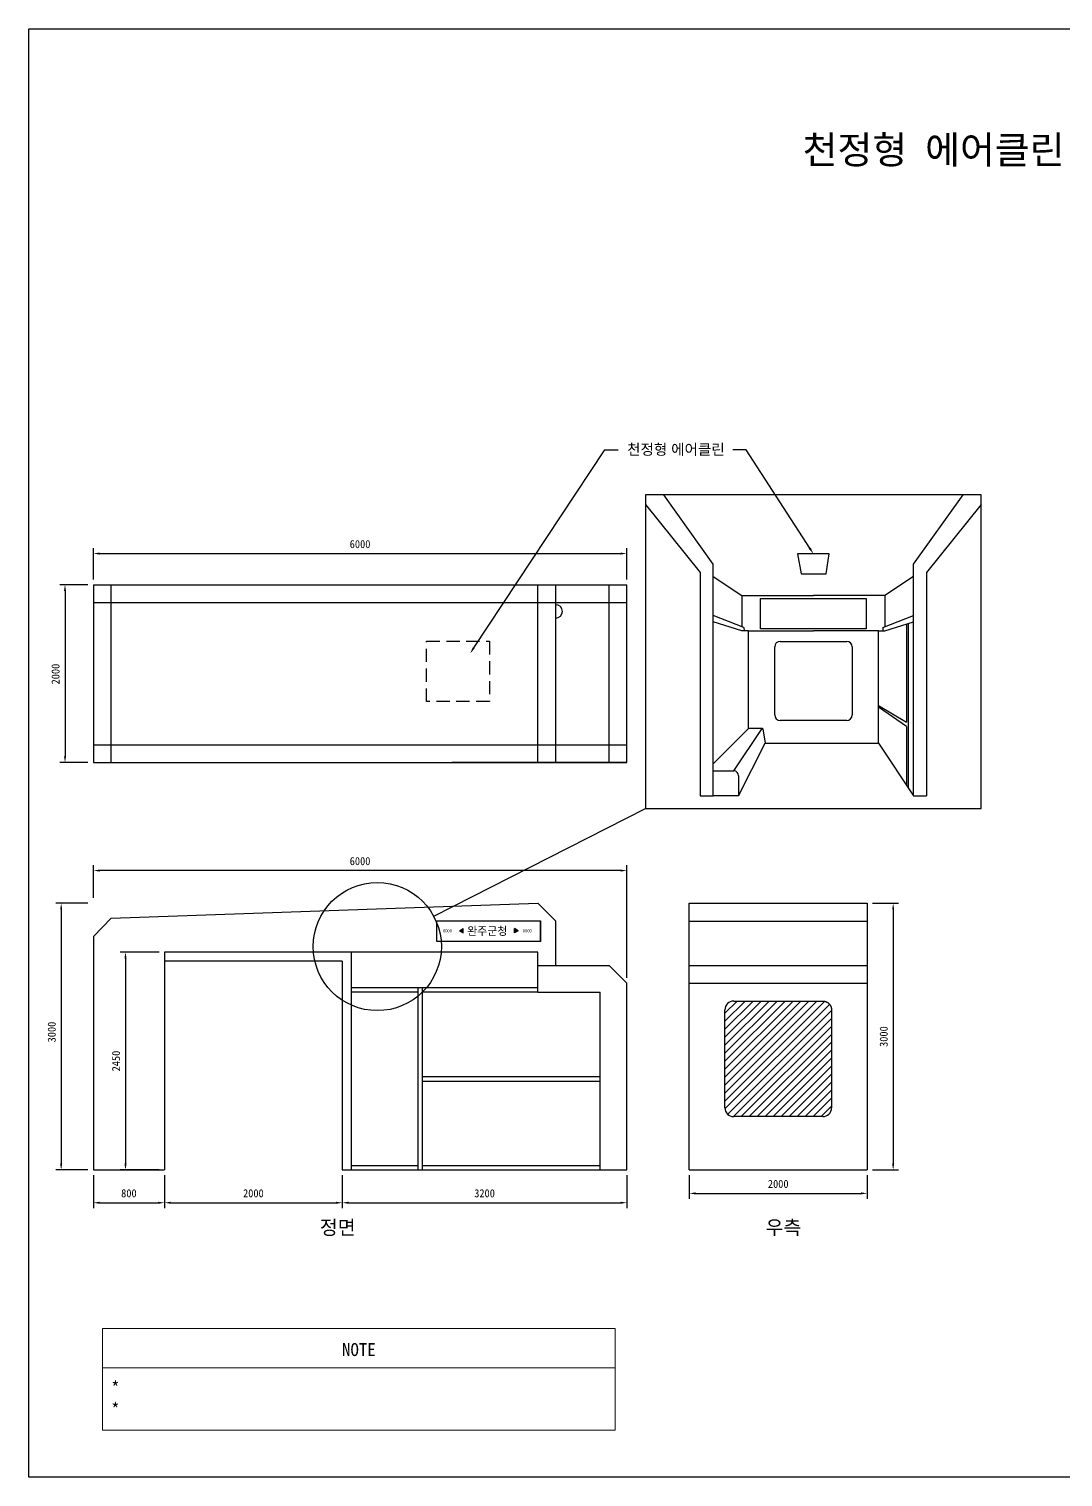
# Model space of a CAD drawing. Header units: millimetres. Extents: x -6 to 705, y -10 to 538.
# Drawn here: x -6 to 385, y -10 to 538 of the extents above; entities that cross this region are included whole.
import ezdxf
from ezdxf.enums import TextEntityAlignment as Align

# ---------------------------------------------------------------- set-up
doc = ezdxf.new("R2010")
doc.units = ezdxf.units.MM
doc.linetypes.add('DASHED2', pattern=[0.375, 0.25, -0.125])
doc.layers.add('DEFAULT', color=7, linetype='Continuous')
doc.styles.get("Standard").update_dxf_attribs({"font": 'GulimChe.ttf'})
doc.styles.add('style1', font='Gulim.ttf')
doc.styles.add('굴림', font='GulimChe.ttf')

msp = doc.modelspace()

# ---------------------------------------------------------------- hatches: boundary and pattern name
h = msp.add_hatch(color=5)
h.dxf.hatch_style = 1
h.set_gradient(color1=(0, 0, 255), color2=(255, 255, 0), tint=1, name='CYLINDER')
h.paths.add_polyline_path([(157.09, 196.82), (158.43, 195.99), (158.43, 197.66)])
h = msp.add_hatch(color=5)
h.dxf.hatch_style = 1
h.set_gradient(color1=(0, 0, 255), color2=(255, 255, 0), tint=1, name='CYLINDER')
h.paths.add_polyline_path([(177.86, 197.66), (177.86, 195.99), (179.2, 196.82)])

# ---------------------------------------------------------------- linework, layer by layer
at = {"linetype": 'ByBlock', "lineweight": -2}
for p, q in [((211.99, 378.58), (217.03, 378.58)), ((265.42, 378.58), (260.38, 378.58))]:
    msp.add_line(p, q, dxfattribs=at)
at = {"color": 1}
for p, q in [((354.26, 361.52), (227.42, 361.52)), ((227.42, 361.52), (227.42, 242.99)), ((354.26, 242.99), (354.26, 361.52)), ((147.33, 202.32), (227.42, 242.99)), ((227.42, 242.99), (354.26, 242.99))]:
    msp.add_line(p, q, dxfattribs=at)
for p, q in [((253.01, 335.29), (234.27, 361.52)), ((328.67, 335.29), (347.41, 361.52)), ((227.42, 357.86), (248.06, 332.22)), ((354.26, 357.86), (333.62, 332.22)), ((253.01, 247.85), (253.01, 335.29)), ((296.79, 339.23), (284.88, 339.23)), ((284.88, 339.23), (286.18, 331.73)), ((295.63, 331.73), (296.79, 339.23)), ((328.67, 247.85), (328.67, 335.29)), ((248.06, 332.22), (248.06, 247.85)), ((253.01, 330.64), (263.82, 323.47)), ((286.18, 331.73), (295.63, 331.73)), ((328.67, 330.64), (317.85, 323.47)), ((333.62, 332.22), (333.62, 247.85)), ((18.71, 327.59), (18.71, 260.39)), ((18.71, 327.59), (220.31, 327.59)), ((25.43, 260.39), (25.43, 327.59)), ((186.71, 260.39), (186.71, 327.59)), ((193.43, 260.39), (193.43, 327.59)), ((213.59, 260.39), (213.59, 327.59)), ((220.31, 260.39), (220.31, 327.59)), ((263.82, 323.47), (263.82, 311.67)), ((263.82, 323.47), (290.84, 323.47)), ((317.85, 323.47), (290.84, 323.47)), ((317.85, 323.47), (317.85, 311.67)), ((18.71, 320.87), (220.31, 320.87)), ((270.87, 322.34), (310.81, 322.34)), ((270.87, 310.97), (270.87, 322.34)), ((310.81, 322.34), (310.81, 310.97)), ((264.57, 311.37), (253.01, 315.97)), ((263.82, 310.14), (253.01, 313.59)), ((317.11, 311.37), (328.67, 315.97)), ((317.85, 310.14), (328.67, 313.59)), ((326.07, 312.76), (326.07, 275.59)), ((326.65, 312.94), (326.65, 250.87)), ((266.27, 310.14), (263.82, 310.14)), ((264.57, 311.37), (264.61, 310.14)), ((266.27, 273.27), (266.27, 310.14)), ((266.27, 310.14), (290.84, 310.14)), ((310.81, 310.97), (270.87, 310.97)), ((315.4, 310.14), (290.84, 310.14)), ((315.4, 267.71), (315.4, 310.14)), ((315.4, 310.14), (317.85, 310.14)), ((317.11, 311.37), (317.07, 310.14)), ((276.2, 278.36), (276.2, 304.1)), ((278.28, 306.18), (303.4, 306.18)), ((305.48, 304.1), (305.48, 278.36)), ((315.4, 281.95), (326.07, 275.59)), ((326.07, 273.99), (315.4, 281.36)), ((303.4, 276.28), (278.28, 276.28)), ((326.07, 273.99), (326.07, 251.75)), ((253.01, 259.89), (266.27, 273.27)), ((260.81, 257.29), (271.51, 273.24)), ((271.51, 273.24), (266.27, 273.24)), ((271.67, 273.11), (272.65, 267.71)), ((18.71, 267.11), (220.31, 267.11)), ((262.55, 247.85), (272.65, 267.71)), ((272.65, 267.71), (315.4, 267.71)), ((315.4, 267.71), (328.67, 247.85)), ((18.71, 260.39), (220.31, 260.39)), ((220.31, 260.39), (154.18, 260.39)), ((253.01, 257.29), (260.81, 257.29)), ((262.55, 255.42), (262.55, 247.85)), ((248.06, 247.85), (253.01, 247.85)), ((262.55, 247.85), (253.01, 247.85)), ((328.67, 247.85), (333.62, 247.85)), ((25.43, 201.58), (186.71, 207.21)), ((193.43, 200.49), (186.71, 207.21)), ((243.93, 106.41), (243.93, 207.21)), ((243.93, 207.21), (311.13, 207.21)), ((311.13, 207.21), (311.13, 106.41)), ((311.13, 207.21), (311.13, 176.97)), ((18.71, 194.63), (25.43, 201.58)), ((148.57, 200.6), (187.72, 200.6)), ((148.57, 192.79), (148.57, 200.6)), ((157.09, 196.82), (158.43, 197.66)), ((158.43, 195.99), (158.43, 197.66)), ((177.86, 195.99), (177.86, 197.66)), ((179.2, 196.82), (177.86, 197.66)), ((187.72, 200.6), (187.72, 192.79)), ((187.72, 192.79), (187.72, 200.49)), ((193.43, 183.69), (193.43, 200.49)), ((243.93, 200.49), (311.13, 200.49)), ((18.71, 194.63), (18.71, 106.41)), ((187.72, 192.79), (148.57, 192.79)), ((157.09, 196.82), (158.43, 195.99)), ((179.2, 196.82), (177.86, 195.99)), ((186.71, 188.73), (45.59, 188.73)), ((45.59, 188.73), (45.59, 106.41)), ((112.79, 188.73), (45.59, 188.73)), ((116.15, 188.73), (116.15, 106.41)), ((186.71, 173.61), (186.71, 188.73)), ((112.79, 185.37), (45.59, 185.37)), ((112.79, 185.37), (112.79, 106.41)), ((186.71, 183.69), (213.59, 183.69)), ((213.59, 183.69), (220.31, 176.97)), ((243.93, 183.69), (311.13, 183.69)), ((186.71, 175.29), (116.15, 175.29)), ((141.35, 175.29), (141.35, 106.41)), ((143.03, 175.29), (143.03, 106.41)), ((220.31, 106.41), (220.31, 176.97)), ((243.93, 176.97), (311.13, 176.97)), ((141.35, 173.61), (116.15, 173.61)), ((186.71, 173.61), (143.03, 173.61)), ((186.71, 173.61), (210.23, 173.61)), ((210.23, 106.41), (210.23, 173.61)), ((260.73, 170.25), (294.33, 170.25)), ((294.33, 170.25), (294.44, 170.25)), ((294.44, 170.25), (294.56, 170.25)), ((294.56, 170.25), (294.67, 170.24)), ((294.67, 170.24), (294.78, 170.22)), ((294.78, 170.22), (294.9, 170.21)), ((294.9, 170.21), (295.01, 170.18)), ((295.01, 170.18), (295.12, 170.16)), ((295.12, 170.16), (295.23, 170.13)), ((295.23, 170.13), (295.34, 170.1)), ((295.34, 170.1), (295.45, 170.06)), ((295.45, 170.06), (295.56, 170.02)), ((295.56, 170.02), (295.67, 169.98)), ((295.67, 169.98), (295.77, 169.93)), ((295.77, 169.93), (295.87, 169.88)), ((295.87, 169.88), (295.97, 169.82)), ((295.97, 169.82), (296.07, 169.77)), ((296.07, 169.77), (296.17, 169.7)), ((296.17, 169.7), (296.26, 169.64)), ((257.37, 129.93), (257.37, 166.89)), ((296.26, 169.64), (296.36, 169.57)), ((296.36, 169.57), (296.45, 169.5)), ((296.45, 169.5), (296.53, 169.43)), ((296.53, 169.43), (296.62, 169.35)), ((296.62, 169.35), (296.7, 169.27)), ((296.7, 169.27), (296.78, 169.19)), ((296.78, 169.19), (296.86, 169.1)), ((296.86, 169.1), (296.93, 169.01)), ((296.93, 169.01), (297, 168.92)), ((297, 168.92), (297.07, 168.83)), ((297.07, 168.83), (297.14, 168.74)), ((297.14, 168.74), (297.2, 168.64)), ((297.2, 168.64), (297.26, 168.54)), ((297.26, 168.54), (297.31, 168.44)), ((297.31, 168.44), (297.36, 168.34)), ((297.36, 168.34), (297.41, 168.23)), ((297.41, 168.23), (297.45, 168.13)), ((297.45, 168.13), (297.49, 168.02)), ((297.49, 168.02), (297.53, 167.91)), ((297.53, 167.91), (297.56, 167.8)), ((297.56, 167.8), (297.59, 167.69)), ((297.59, 167.69), (297.62, 167.58)), ((297.62, 167.58), (297.64, 167.47)), ((297.64, 167.47), (297.66, 167.35)), ((297.66, 167.35), (297.67, 167.24)), ((297.67, 167.24), (297.68, 167.12)), ((297.68, 167.12), (297.68, 167.01)), ((297.68, 167.01), (297.69, 166.89)), ((297.69, 166.89), (297.69, 129.93)), ((143.03, 141.69), (210.23, 141.69)), ((143.03, 140.01), (210.23, 140.01)), ((294.33, 126.57), (260.73, 126.57)), ((18.71, 106.41), (45.59, 106.41)), ((112.79, 106.41), (220.31, 106.41)), ((116.15, 108.09), (141.35, 108.09)), ((143.03, 108.09), (210.23, 108.09)), ((243.93, 106.41), (311.13, 106.41))]:
    msp.add_line(p, q)
at = {"color": 252}
for p, q in [((18.71, 329.61), (18.71, 341.37)), ((21.06, 339.36), (217.96, 339.36)), ((220.31, 329.61), (220.31, 341.37)), ((16.69, 327.59), (5.99, 327.59)), ((8, 325.24), (8, 262.75)), ((16.69, 260.39), (5.99, 260.39)), ((18.71, 209.23), (18.71, 221.57)), ((217.96, 219.55), (21.06, 219.55)), ((220.31, 178.99), (220.31, 221.57)), ((16.69, 207.21), (4.54, 207.21)), ((6.55, 204.86), (6.55, 108.77)), ((313.14, 207.21), (322.99, 207.21)), ((320.97, 204.86), (320.97, 108.77)), ((43.57, 188.73), (28.85, 188.73)), ((30.86, 186.38), (30.86, 108.77)), ((16.69, 106.41), (4.54, 106.41)), ((18.71, 104.4), (18.71, 92)), ((43.57, 106.41), (28.85, 106.41)), ((45.59, 104.4), (45.59, 92)), ((45.59, 104.4), (45.59, 92)), ((112.79, 104.4), (112.79, 92)), ((112.79, 104.4), (112.79, 92)), ((220.31, 104.4), (220.31, 92)), ((243.93, 104.4), (243.93, 95.54)), ((311.13, 104.4), (311.13, 95.54)), ((313.14, 106.41), (322.99, 106.41)), ((21.06, 94.01), (43.24, 94.01)), ((47.94, 94.01), (110.44, 94.01)), ((115.14, 94.01), (217.96, 94.01)), ((246.28, 97.56), (308.77, 97.56))]:
    msp.add_line(p, q, dxfattribs=at)
at = {"lineweight": 0}
for p, q in [((22.16, 46.55), (215.96, 46.55)), ((22.16, 46.55), (22.16, 8.13)), ((215.96, 46.55), (215.96, 8.13)), ((22.16, 31.59), (215.96, 31.59)), ((22.16, 8.13), (215.96, 8.13))]:
    msp.add_line(p, q, dxfattribs=at)
at = {"color": 7}
msp.add_lwpolyline([(705.24, -9.64), (-5.62, -9.64), (-5.62, 537.62), (705.24, 537.62)], close=True, dxfattribs=at)
at = {"linetype": 'ByBlock', "lineweight": -2}
for points in [[(162.47, 303.72), (211.99, 378.58)], [(289.43, 341.41), (265.42, 378.58)]]:
    msp.add_lwpolyline(points, dxfattribs=at)
at = {"linetype": 'DASHED2', "ltscale": 20}
msp.add_lwpolyline([(144.65, 306.19), (168.38, 306.19), (168.38, 283.4), (144.65, 283.4)], close=True, dxfattribs=at)
at = {"color": 1}
msp.add_circle((126.02, 190.82), 24.21, dxfattribs=at)
for centre, radius, start, end in [((193.43, 317.51), 2.52, 270, 90), ((278.28, 304.1), 2.08, 90, 180), ((303.4, 304.1), 2.08, 0, 90), ((278.28, 278.36), 2.08, 180, 270), ((303.4, 278.36), 2.08, 270, 0), ((271.45, 273.01), 0.238, 24.0539, 75.0403), ((260.67, 255.42), 1.88, 357.606, 85.7916), ((260.73, 166.89), 3.36, 90.0015, 180), ((260.73, 129.93), 3.36, 180, 270), ((294.33, 129.93), 3.36, 270, 0)]:
    msp.add_arc(centre, radius, start, end)
at = {"color": 252}
for points in [[(21.06, 339.75), (21.06, 338.97), (18.71, 339.36)], [(217.96, 339.75), (217.96, 338.97), (220.31, 339.36)], [(7.61, 325.24), (8.4, 325.24), (8, 327.59)], [(7.61, 262.75), (8.4, 262.75), (8, 260.39)], [(21.06, 219.94), (21.06, 219.16), (18.71, 219.55)], [(217.96, 219.94), (217.96, 219.16), (220.31, 219.55)], [(6.16, 204.86), (6.95, 204.86), (6.55, 207.21)], [(320.58, 204.86), (321.36, 204.86), (320.97, 207.21)], [(30.47, 186.38), (31.26, 186.38), (30.86, 188.73)], [(6.16, 108.77), (6.95, 108.77), (6.55, 106.41)], [(30.47, 108.77), (31.26, 108.77), (30.86, 106.41)], [(320.58, 108.77), (321.36, 108.77), (320.97, 106.41)], [(21.06, 94.41), (21.06, 93.62), (18.71, 94.01)], [(43.24, 94.41), (43.24, 93.62), (45.59, 94.01)], [(47.94, 94.41), (47.94, 93.62), (45.59, 94.01)], [(110.44, 94.41), (110.44, 93.62), (112.79, 94.01)], [(115.14, 94.41), (115.14, 93.62), (112.79, 94.01)], [(217.96, 94.41), (217.96, 93.62), (220.31, 94.01)], [(246.28, 97.95), (246.28, 97.17), (243.93, 97.56)], [(308.77, 97.95), (308.77, 97.17), (311.13, 97.56)]]:
    msp.add_solid(points, dxfattribs=at)
for points in [[(289.79, 341.64), (290.83, 339.23), (289.07, 341.17)], [(162.11, 303.96), (161.06, 301.55), (162.83, 303.49)]]:
    msp.add_solid(points)
at = {"layer": 'DEFAULT'}
for p, q in [((257.37, 165.62), (262, 170.25)), ((257.37, 162.6), (265.02, 170.25)), ((257.37, 159.59), (268.03, 170.25)), ((257.37, 156.57), (271.05, 170.25)), ((257.37, 153.55), (274.07, 170.25)), ((257.37, 150.53), (277.09, 170.25)), ((257.37, 147.52), (280.1, 170.25)), ((257.37, 144.5), (283.12, 170.25)), ((257.37, 141.48), (286.14, 170.25)), ((257.37, 138.47), (289.16, 170.25)), ((257.37, 135.45), (292.17, 170.25)), ((257.37, 132.43), (295.1, 170.16)), ((257.4, 129.45), (296.95, 169)), ((258.44, 127.47), (297.69, 166.72)), ((260.57, 126.58), (297.69, 163.7)), ((263.58, 126.57), (297.69, 160.68)), ((266.6, 126.57), (297.69, 157.66)), ((269.61, 126.57), (297.69, 154.65)), ((272.63, 126.57), (297.69, 151.63)), ((275.65, 126.57), (297.69, 148.61)), ((278.67, 126.57), (297.69, 145.59)), ((281.68, 126.57), (297.69, 142.58)), ((284.7, 126.57), (297.69, 139.56)), ((287.72, 126.57), (297.69, 136.54)), ((290.74, 126.57), (297.69, 133.52)), ((293.75, 126.57), (297.69, 130.51))]:
    msp.add_line(p, q, dxfattribs=at)

# ---------------------------------------------------------------- texts
at = {"style": '굴림'}
msp.add_text('천정형 에어클린', height=10.5, dxfattribs=at).set_placement((336.25, 491.94), align=Align.MIDDLE_CENTER)
at = {"style": 'style1'}
for s, height, p in [('0000', 1.109, (150.82, 196.23)), ('완주군청', 3.024, (160, 195.19)), ('0000', 1.109, (180.99, 196.23))]:
    msp.add_text(s, height=height, dxfattribs=at).set_placement(p)
for s, insert, char_height, attachment_point in [('{\\fGulim|b0|i0|c129|p50;천정형 에어클린}', (257.32, 380.74), 4.032, 3), ('6000', (119.51, 342.92), 3.024, 5), ('6000', (119.51, 223.11), 3.024, 5), ('800', (32.15, 97.58), 3.024, 5), ('2000', (79.19, 97.58), 3.024, 5), ('3200', (166.55, 97.58), 3.024, 5), ('2000', (277.53, 101.12), 3.024, 5), ('{\\fGulim|b0|i0|c129|p50;정면}', (104.32, 87.36), 5.376, 1), ('{\\fGulim|b0|i0|c129|p50;우측}', (272.76, 87.36), 5.376, 1)]:
    msp.add_mtext(s, dxfattribs=dict(insert=insert, char_height=char_height, attachment_point=attachment_point))
at = {"char_height": 3.024, "attachment_point": 5, "rotation": 90}
for s, insert in [('2000', (4.44, 293.81)), ('3000', (2.99, 158.53)), ('3000', (317.41, 156.81)), ('2450', (27.3, 147.57))]:
    msp.add_mtext(s, dxfattribs=dict(at, insert=insert))
at = {"lineweight": 0, "char_height": 4.9, "style": '굴림'}
for s, width, insert, attachment_point in [('NOTE', 276.858, (119.06, 38.48), 5), ('* \\P* ', 204.1489, (25.45, 20.02), 4)]:
    msp.add_mtext_dynamic_manual_height_columns(s, width=width, gutter_width=20, heights=[20.54], dxfattribs=dict(at, insert=insert, attachment_point=attachment_point))

doc.saveas('drawing.dxf')
